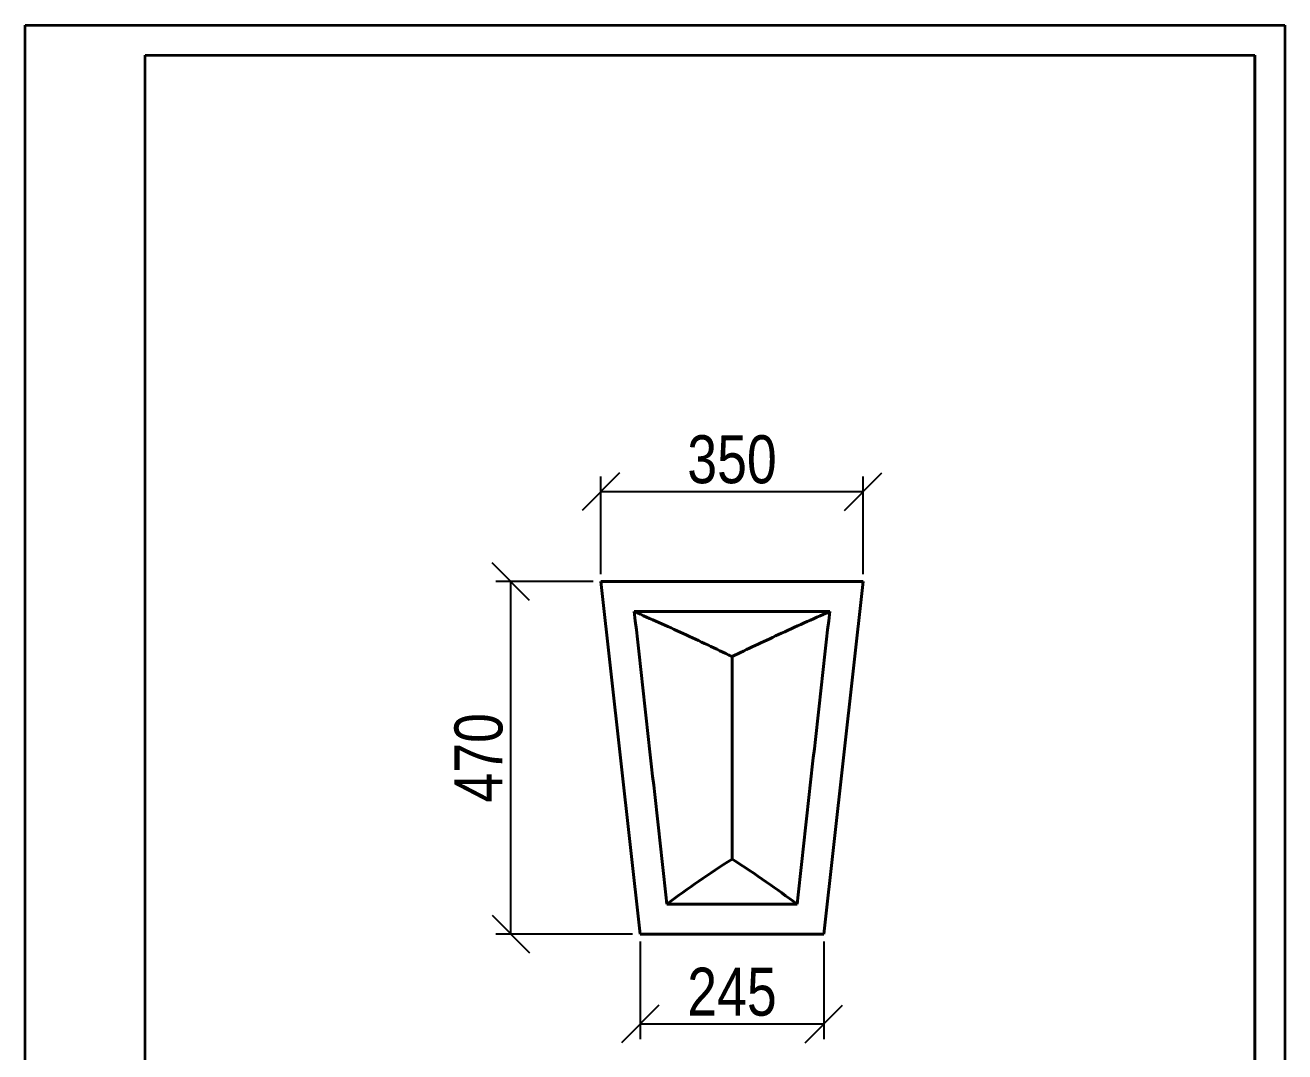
# Model space of a CAD drawing. Header units: millimetres. Extents: x 0 to 1680, y 0 to 2376.
# Drawn here: x 0 to 1680, y 1007 to 2376 of the extents above; entities that cross this region are included whole.
import ezdxf

# ---------------------------------------------------------------- set-up
doc = ezdxf.new("R2010")
doc.units = ezdxf.units.MM
doc.layers.get('0').update_dxf_attribs({"lineweight": 35})
doc.layers.add('Архио', color=252, linetype='Continuous', lineweight=40)
doc.layers.add('Размеры', color=5, linetype='Continuous', lineweight=9)
doc.styles.add('Размер', font='ARIAL.TTF', dxfattribs={"width": 0.8})
doc.dimstyles.new('M 1-1_h36_(M 1-4)', dxfattribs={"dimscale": 2, "dimtxt": 32, "dimasz": 25, "dimexe": 10, "dimexo": 5, "dimgap": 5, "dimtad": 1, "dimdec": 0, "dimtxsty": 'Размер', "dimblk": 'OBLIQUE', "dimcen": 2.5, "dimadec": 0, "dimazin": 0, "dimtfac": 1, "dimtdec": 0, "dimtmove": 0, "dimatfit": 3, "dimfxl": 0, "dimarcsym": 0})

# ---------------------------------------------------------------- blocks, each defined once
blk = doc.blocks.new('A$C49AA496E')
for p, q in [((0, 0), (0, 297)), ((0, 297), (210, 297)), ((210, 297), (210, 0)), ((20, 5), (20, 292)), ((20, 292), (205, 292)), ((205, 292), (205, 5))]:
    blk.add_line(p, q)
blk = doc.blocks.new('_Oblique')
at = {"color": 0, "linetype": 'ByBlock', "lineweight": -2}
blk.add_line((-0.5, -0.5), (0.5, 0.5), dxfattribs=at)
blk = doc.blocks.new('*D15')
at = {"layer": 'Defpoints', "color": 0}
for p in [(647.7, 1634), (767.7, 1634), (820.2, 1164)]:
    blk.add_point(p, dxfattribs=at)
at = {"layer": 'Размеры', "color": 0, "lineweight": -2}
for p, q in [((757.7, 1634), (627.7, 1634)), ((647.7, 1164), (647.7, 1634)), ((810.2, 1164), (627.7, 1164))]:
    blk.add_line(p, q, dxfattribs=at)
at = {"layer": 'Размеры', "color": 0, "lineweight": -2, "xscale": 50, "yscale": 50, "zscale": 50}
for p, rotation in [((647.7, 1634), 90), ((647.7, 1164), 270)]:
    blk.add_blockref('_Oblique', p, dxfattribs=dict(at, rotation=rotation))
at = {"layer": 'Размеры', "color": 0, "insert": (605, 1399), "char_height": 64, "attachment_point": 5, "rotation": 90, "style": 'Размер'}
blk.add_mtext('470', dxfattribs=at)
blk = doc.blocks.new('*D16')
at = {"layer": 'Defpoints', "color": 0}
for p in [(1117.7, 1754), (767.7, 1634), (1117.7, 1634)]:
    blk.add_point(p, dxfattribs=at)
at = {"layer": 'Размеры', "color": 0, "lineweight": -2}
for p, q in [((767.7, 1644), (767.7, 1774)), ((1117.7, 1644), (1117.7, 1774)), ((767.7, 1754), (1117.7, 1754))]:
    blk.add_line(p, q, dxfattribs=at)
at = {"layer": 'Размеры', "color": 0, "lineweight": -2, "xscale": 50, "yscale": 50, "zscale": 50, "rotation": 180}
blk.add_blockref('_Oblique', (767.7, 1754), dxfattribs=at)
at = {"layer": 'Размеры', "color": 0, "lineweight": -2, "xscale": 50, "yscale": 50, "zscale": 50}
blk.add_blockref('_Oblique', (1117.7, 1754), dxfattribs=at)
at = {"layer": 'Размеры', "color": 0, "insert": (942.7, 1796.7), "char_height": 64, "attachment_point": 5, "style": 'Размер'}
blk.add_mtext('350', dxfattribs=at)
blk = doc.blocks.new('*D17')
at = {"layer": 'Defpoints', "color": 0}
for p in [(820.2, 1164), (1065.2, 1164), (820.2, 1044)]:
    blk.add_point(p, dxfattribs=at)
at = {"layer": 'Размеры', "color": 0, "lineweight": -2}
for p, q in [((820.2, 1154), (820.2, 1024)), ((1065.2, 1154), (1065.2, 1024)), ((1065.2, 1044), (820.2, 1044))]:
    blk.add_line(p, q, dxfattribs=at)
at = {"layer": 'Размеры', "color": 0, "lineweight": -2, "xscale": 50, "yscale": 50, "zscale": 50, "rotation": 180}
blk.add_blockref('_Oblique', (820.2, 1044), dxfattribs=at)
at = {"layer": 'Размеры', "color": 0, "lineweight": -2, "xscale": 50, "yscale": 50, "zscale": 50}
blk.add_blockref('_Oblique', (1065.2, 1044), dxfattribs=at)
at = {"layer": 'Размеры', "color": 0, "insert": (942.7, 1086.7), "char_height": 64, "attachment_point": 5, "style": 'Размер'}
blk.add_mtext('245', dxfattribs=at)

msp = doc.modelspace()

# ---------------------------------------------------------------- linework, layer by layer
msp.add_lwpolyline([(1640, 160), (1640, 2336)])
msp.add_lwpolyline([(1640, 160), (1640, 2336)])
at = {"layer": 'Архио'}
for p, q in [((820.2, 1164), (767.7, 1634)), ((767.7, 1634), (1117.7, 1634)), ((1117.7, 1634), (1065.2, 1164)), ((1073, 1594), (812.4, 1594)), ((1029.4, 1204), (856, 1204)), ((1065.2, 1164), (820.2, 1164))]:
    msp.add_line(p, q, dxfattribs=at)
for points, knots in [([(942.7, 1534), (921.1, 1544.5), (899.5, 1554.7), (856, 1574.7), (834.2, 1584.4), (812.4, 1594)], [-144.758152, -144.758152, -144.758152, -144.758152, -72.214253, -72.214253, 0, 0, 0, 0]), ([(1073, 1594), (1050.1, 1584), (1027.3, 1573.8), (983.9, 1553.7), (963.2, 1544), (942.7, 1534)], [-144.760086, -144.760086, -144.760086, -144.760086, -69.201453, -69.201453, 0, 0, 0, 0]), ([(856, 1204), (870, 1214.5), (884.2, 1224.7), (913.1, 1244.7), (927.8, 1254.5), (942.7, 1264)], [-107.282052, -107.282052, -107.282052, -107.282052, -53.755086, -53.755086, 0, 0, 0, 0]), ([(942.7, 1264), (958.2, 1254), (973.6, 1243.8), (1002.5, 1223.8), (1016, 1214), (1029.4, 1204)], [-107.284422, -107.284422, -107.284422, -107.284422, -51.051542, -51.051542, 0, 0, 0, 0])]:
    msp.add_open_spline(points, degree=3, knots=knots, dxfattribs=at)
for points in [[(856, 1204), (841.4, 1334), (826.9, 1464), (812.4, 1594)], [(1029.4, 1204), (1043.9, 1334), (1058.4, 1464), (1073, 1594)], [(942.7, 1264), (942.7, 1354), (942.7, 1444), (942.7, 1534)]]:
    msp.add_open_spline(points, degree=3, dxfattribs=at)

# ---------------------------------------------------------------- block references
at = {"xscale": 8, "yscale": 8, "zscale": 8}
msp.add_blockref('A$C49AA496E', (0, 0), dxfattribs=at)

# ---------------------------------------------------------------- dimensions: what is measured, and where the dimension line sits
at = {"layer": 'Размеры'}
dim = msp.add_linear_dim(base=(1117.7, 1754), p1=(767.7, 1634), p2=(1117.7, 1634), dimstyle='M 1-1_h36_(M 1-4)', dxfattribs=at)
dim.commit()
dim.dimension.update_dxf_attribs({"geometry": '*D16', "text_midpoint": (942.7, 1796.7)})
dim = msp.add_linear_dim(base=(647.7, 1634), p1=(820.2, 1164), p2=(767.7, 1634), angle=90, dimstyle='M 1-1_h36_(M 1-4)', dxfattribs=at)
dim.commit()
dim.dimension.update_dxf_attribs({"geometry": '*D15', "text_midpoint": (605, 1399)})
dim = msp.add_linear_dim(base=(820.2, 1044), p1=(1065.2, 1164), p2=(820.2, 1164), dimstyle='M 1-1_h36_(M 1-4)', dxfattribs=at)
dim.commit()
dim.dimension.update_dxf_attribs({"geometry": '*D17', "text_midpoint": (942.7, 1044), "dimtype": 160})

doc.saveas('drawing.dxf')
